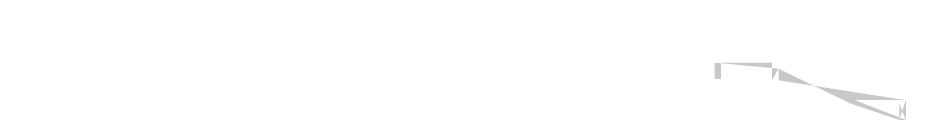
# Model space of a CAD drawing. Header units: millimetres. Extents: x -661525 to 498941, y 282148 to 1359693.
# Drawn here: x -23825 to 8077, y 1143355 to 1146955 of the extents above; entities that cross this region are included whole.
import ezdxf

# ---------------------------------------------------------------- set-up
doc = ezdxf.new("R2010")
doc.units = ezdxf.units.MM
doc.header["$LTSCALE"] = 2.5
doc.layers.get('0').update_dxf_attribs({"linetype": 'CONTINUOUS'})

msp = doc.modelspace()

# ---------------------------------------------------------------- hatches: boundary and pattern name
h = msp.add_hatch(color=256)
h.paths.add_polyline_path([(3044.5, 1145360.4), (3344.5, 1145360.4)], flags=0)
h.paths.add_polyline_path([(3344.5, 1145215.4), (3344.5, 1145360.4)], flags=0)
edge = h.paths.add_edge_path(flags=17)
edge.add_line((5744.5, 1144055.4), (5744.5, 1144200.4))
edge.add_line((5444.5, 1144200.4), (5744.5, 1144200.4))
edge.add_line((5444.5, 1144345.4), (5444.5, 1144200.4))
edge.add_line((5444.5, 1144345.4), (5144.5, 1144345.4))
edge.add_line((5144.5, 1144345.4), (5144.5, 1144490.4))
edge.add_line((4844.5, 1144490.4), (5144.5, 1144490.4))
edge.add_line((4844.5, 1144635.4), (4844.5, 1144490.4))
edge.add_line((4844.5, 1144635.4), (4544.5, 1144635.4))
edge.add_line((4544.5, 1144635.4), (4544.5, 1144780.4))
edge.add_line((4244.5, 1144780.4), (4544.5, 1144780.4))
edge.add_line((4244.5, 1144925.4), (4244.5, 1144780.4))
edge.add_line((4244.5, 1144925.4), (3944.5, 1144925.4))
edge.add_line((3944.5, 1144925.4), (3944.5, 1145070.4))
edge.add_line((3644.5, 1145070.4), (3944.5, 1145070.4))
edge.add_line((3644.5, 1145215.4), (3644.5, 1145070.4))
edge.add_line((3644.5, 1145215.4), (3344.5, 1145215.4))
edge.add_line((3344.5, 1145215.4), (3344.5, 1145360.4))
edge.add_line((3344.5, 1145360.4), (3044.5, 1145360.4))
edge.add_line((3044.5, 1145360.4), (3044.5, 1145505.4))
edge.add_line((3044.5, 1145505.4), (-19325.5, 1145505.4))
edge.add_line((-19325.5, 1145505.4), (-19325.5, 1145650.4))
edge.add_line((-19325.5, 1145650.4), (-19625.5, 1145650.4))
edge.add_line((-19625.5, 1145650.4), (-19625.5, 1145795.4))
edge.add_line((-19625.5, 1145795.4), (-19925.5, 1145795.4))
edge.add_line((-19925.5, 1145795.4), (-19925.5, 1145940.4))
edge.add_line((-19925.5, 1145940.4), (-20225.5, 1145940.4))
edge.add_line((-20225.5, 1145940.4), (-20225.5, 1146085.4))
edge.add_line((-20225.5, 1146085.4), (-20525.5, 1146085.4))
edge.add_line((-20525.5, 1146085.4), (-20525.5, 1146230.4))
edge.add_line((-20525.5, 1146230.4), (-20825.5, 1146230.4))
edge.add_line((-20825.5, 1146230.4), (-20825.5, 1146375.4))
edge.add_line((-20825.5, 1146375.4), (-21125.5, 1146375.4))
edge.add_line((-21125.5, 1146375.4), (-21125.5, 1146520.4))
edge.add_line((-21125.5, 1146520.4), (-21425.5, 1146520.4))
edge.add_line((-21425.5, 1146520.4), (-21425.5, 1146665.4))
edge.add_line((-21425.5, 1146665.4), (-21725.5, 1146665.4))
edge.add_line((-21725.5, 1146665.4), (-21725.5, 1146810.4))
edge.add_line((-21725.5, 1146810.4), (-22025.5, 1146810.4))
edge.add_line((-22025.5, 1146810.4), (-22025.5, 1146955.4))
edge.add_line((-22025.5, 1146955.4), (-23825.5, 1146955.4))
edge.add_line((-23825.5, 1146955.4), (-23825.5, 1146255.4))
edge.add_line((-23825.5, 1146255.4), (-23595.5, 1146255.4))
edge.add_line((-23595.5, 1146255.4), (-23595.5, 1146830.4))
edge.add_line((-23595.5, 1146830.4), (-22469, 1146830.4))
edge.add_line((-22469, 1146830.4), (-19555.5, 1145422.2))
edge.add_line((-19555.5, 1145422.2), (-19555.5, 1144805.4))
edge.add_line((-19555.5, 1144805.4), (-19325.5, 1144805.4))
edge.add_line((-19325.5, 1144805.4), (-19325.5, 1145380.4))
edge.add_line((-19325.5, 1145380.4), (-17295.5, 1145380.4))
edge.add_line((-17295.5, 1145380.4), (-17295.5, 1144805.4))
edge.add_line((-17295.5, 1144805.4), (-17065.5, 1144805.4))
edge.add_line((-17065.5, 1144805.4), (-17065.5, 1145380.4))
edge.add_line((-17065.5, 1145380.4), (784.5, 1145380.4))
edge.add_line((784.5, 1145380.4), (784.5, 1144805.4))
edge.add_line((784.5, 1144805.4), (1014.5, 1144805.4))
edge.add_line((1014.5, 1144805.4), (1014.5, 1145380.4))
edge.add_line((1014.5, 1145380.4), (2814.5, 1145380.4))
edge.add_line((2814.5, 1145380.4), (2814.5, 1144755.4))
edge.add_line((2814.5, 1144755.4), (3044.5, 1144755.4))
edge.add_line((3044.5, 1144755.4), (3044.5, 1145166))
edge.add_line((3044.5, 1145166), (5601, 1143930.4))
edge.add_line((5601, 1143930.4), (7314.5, 1143930.4))
edge.add_line((7314.5, 1143930.4), (7314.5, 1143355.4))
edge.add_line((7314.5, 1143355.4), (7544.5, 1143355.4))
edge.add_line((7544.5, 1143355.4), (7544.5, 1144055.4))
edge.add_line((7544.5, 1144055.4), (5744.5, 1144055.4))
h.paths.add_polyline_path([(5744.5, 1144055.4), (5744.5, 1144200.4)], flags=0)
edge = h.paths.add_edge_path(flags=0)
edge.add_line((3044.5, 1145360.4), (3044.5, 1145505.4))
edge.add_line((3044.5, 1145360.4), (3044.5, 1145505.4))
h.paths.add_polyline_path([(3344.5, 1145360.4), (3044.5, 1145360.4)], flags=0)
h.paths.add_polyline_path([(3344.5, 1145215.4), (3644.5, 1145215.4)], flags=0)
h.paths.add_polyline_path([(3644.5, 1145215.4), (3644.5, 1145070.4)], flags=0)
h.paths.add_polyline_path([(3944.5, 1145070.4), (3644.5, 1145070.4)], flags=0)
h.paths.add_polyline_path([(3944.5, 1144925.4), (3944.5, 1145070.4)], flags=0)
h.paths.add_polyline_path([(3944.5, 1144925.4), (4244.5, 1144925.4)], flags=0)
h.paths.add_polyline_path([(4244.5, 1144925.4), (4244.5, 1144780.4)], flags=0)
h.paths.add_polyline_path([(4544.5, 1144780.4), (4244.5, 1144780.4)], flags=0)
h.paths.add_polyline_path([(4544.5, 1144635.4), (4544.5, 1144780.4)], flags=0)
h.paths.add_polyline_path([(4544.5, 1144635.4), (4844.5, 1144635.4)], flags=0)
h.paths.add_polyline_path([(4844.5, 1144635.4), (4844.5, 1144490.4)], flags=0)
h.paths.add_polyline_path([(5144.5, 1144490.4), (4844.5, 1144490.4)], flags=0)
h.paths.add_polyline_path([(5144.5, 1144345.4), (5144.5, 1144490.4)], flags=0)
h.paths.add_polyline_path([(5144.5, 1144345.4), (5444.5, 1144345.4)], flags=0)
h.paths.add_polyline_path([(5444.5, 1144345.4), (5444.5, 1144200.4)], flags=0)
h.paths.add_polyline_path([(5744.5, 1144200.4), (5444.5, 1144200.4)], flags=0)
edge = h.paths.add_edge_path(flags=17)
edge.add_line((5744.5, 1144200.4), (5444.5, 1144200.4))
edge.add_line((5744.5, 1144200.4), (5744.5, 1144055.4))
edge.add_line((7544.5, 1144055.4), (5744.5, 1144055.4))
edge.add_line((7544.5, 1143355.4), (7544.5, 1144055.4))
edge.add_line((7314.5, 1143355.4), (7544.5, 1143355.4))
edge.add_line((7314.5, 1143930.4), (7314.5, 1143355.4))
edge.add_line((5601, 1143930.4), (7314.5, 1143930.4))
edge.add_line((5601, 1143930.4), (3044.5, 1145166))
edge.add_line((3044.5, 1144755.4), (3044.5, 1145166))
edge.add_line((2814.5, 1144755.4), (3044.5, 1144755.4))
edge.add_line((2814.5, 1145380.4), (2814.5, 1144755.4))
edge.add_line((1014.5, 1145380.4), (2814.5, 1145380.4))
edge.add_line((1014.5, 1144805.4), (1014.5, 1145380.4))
edge.add_line((784.5, 1144805.4), (1014.5, 1144805.4))
edge.add_line((784.5, 1145380.4), (784.5, 1144805.4))
edge.add_line((-17065.5, 1145380.4), (784.5, 1145380.4))
edge.add_line((-17065.5, 1145380.4), (-17065.5, 1144805.4))
edge.add_line((-17065.5, 1144805.4), (-17295.5, 1144805.4))
edge.add_line((-17295.5, 1144805.4), (-17295.5, 1145380.4))
edge.add_line((-17295.5, 1145380.4), (-19325.5, 1145380.4))
edge.add_line((-19325.5, 1145380.4), (-19325.5, 1144805.4))
edge.add_line((-19325.5, 1144805.4), (-19555.5, 1144805.4))
edge.add_line((-19555.5, 1144805.4), (-19555.5, 1145422.2))
edge.add_line((-19555.5, 1145422.2), (-22469, 1146830.4))
edge.add_line((-22469, 1146830.4), (-23595.5, 1146830.4))
edge.add_line((-23595.5, 1146830.4), (-23595.5, 1146255.4))
edge.add_line((-23595.5, 1146255.4), (-23825.5, 1146255.4))
edge.add_line((-23825.5, 1146255.4), (-23825.5, 1146955.4))
edge.add_line((-23825.5, 1146955.4), (-22025.5, 1146955.4))
edge.add_line((-22025.5, 1146955.4), (-22025.5, 1146810.4))
edge.add_line((-22025.5, 1146810.4), (-21725.5, 1146810.4))
edge.add_line((-21725.5, 1146810.4), (-21725.5, 1146665.4))
edge.add_line((-21725.5, 1146665.4), (-21425.5, 1146665.4))
edge.add_line((-21425.5, 1146665.4), (-21425.5, 1146520.4))
edge.add_line((-21425.5, 1146520.4), (-21125.5, 1146520.4))
edge.add_line((-21125.5, 1146520.4), (-21125.5, 1146375.4))
edge.add_line((-21125.5, 1146375.4), (-20825.5, 1146375.4))
edge.add_line((-20825.5, 1146375.4), (-20825.5, 1146230.4))
edge.add_line((-20825.5, 1146230.4), (-20525.5, 1146230.4))
edge.add_line((-20525.5, 1146230.4), (-20525.5, 1146085.4))
edge.add_line((-20525.5, 1146085.4), (-20225.5, 1146085.4))
edge.add_line((-20225.5, 1146085.4), (-20225.5, 1145940.4))
edge.add_line((-20225.5, 1145940.4), (-19925.5, 1145940.4))
edge.add_line((-19925.5, 1145940.4), (-19925.5, 1145795.4))
edge.add_line((-19925.5, 1145795.4), (-19625.5, 1145795.4))
edge.add_line((-19625.5, 1145795.4), (-19625.5, 1145650.4))
edge.add_line((-19625.5, 1145650.4), (-19325.5, 1145650.4))
edge.add_line((-19325.5, 1145650.4), (-19325.5, 1145505.4))
edge.add_line((-19325.5, 1145505.4), (3044.5, 1145505.4))
edge.add_line((3044.5, 1145360.4), (3044.5, 1145505.4))
edge.add_line((3344.5, 1145360.4), (3044.5, 1145360.4))
edge.add_line((3344.5, 1145215.4), (3344.5, 1145360.4))
edge.add_line((3344.5, 1145215.4), (3644.5, 1145215.4))
edge.add_line((3644.5, 1145070.4), (3644.5, 1145215.4))
edge.add_line((3944.5, 1145070.4), (3644.5, 1145070.4))
edge.add_line((3944.5, 1145070.4), (3944.5, 1144925.4))
edge.add_line((3944.5, 1144925.4), (4244.5, 1144925.4))
edge.add_line((4244.5, 1144780.4), (4244.5, 1144925.4))
edge.add_line((4544.5, 1144780.4), (4244.5, 1144780.4))
edge.add_line((4544.5, 1144780.4), (4544.5, 1144635.4))
edge.add_line((4544.5, 1144635.4), (4844.5, 1144635.4))
edge.add_line((4844.5, 1144490.4), (4844.5, 1144635.4))
edge.add_line((5144.5, 1144490.4), (4844.5, 1144490.4))
edge.add_line((5144.5, 1144490.4), (5144.5, 1144345.4))
edge.add_line((5144.5, 1144345.4), (5444.5, 1144345.4))
edge.add_line((5444.5, 1144200.4), (5444.5, 1144345.4))
edge = h.paths.add_edge_path(flags=0)
edge.add_line((2814.5, 1145380.4), (2814.5, 1144755.4))
edge.add_line((1014.5, 1145380.4), (2814.5, 1145380.4))
edge.add_line((1014.5, 1144805.4), (1014.5, 1145380.4))
edge.add_line((784.5, 1144805.4), (1014.5, 1144805.4))
edge.add_line((784.5, 1145380.4), (784.5, 1144805.4))
edge.add_line((3044.5, 1144755.4), (3044.5, 1145166))
edge.add_line((2814.5, 1144755.4), (3044.5, 1144755.4))
edge.add_line((7544.5, 1144055.4), (5744.5, 1144055.4))
edge.add_line((7544.5, 1143355.4), (7544.5, 1144055.4))
edge.add_line((7314.5, 1143355.4), (7544.5, 1143355.4))
edge.add_line((7314.5, 1143930.4), (7314.5, 1143355.4))
edge.add_line((5601, 1143930.4), (7314.5, 1143930.4))
edge.add_line((5601, 1143930.4), (3044.5, 1145166))
h = msp.add_hatch(color=256)
h.paths.add_polyline_path([(3044.5, 1145360.4), (3344.5, 1145360.4)], flags=0)
h.paths.add_polyline_path([(3344.5, 1145215.4), (3344.5, 1145360.4)], flags=0)
edge = h.paths.add_edge_path(flags=17)
edge.add_line((5744.5, 1144055.4), (5744.5, 1144200.4))
edge.add_line((5444.5, 1144200.4), (5744.5, 1144200.4))
edge.add_line((5444.5, 1144345.4), (5444.5, 1144200.4))
edge.add_line((5444.5, 1144345.4), (5144.5, 1144345.4))
edge.add_line((5144.5, 1144345.4), (5144.5, 1144490.4))
edge.add_line((4844.5, 1144490.4), (5144.5, 1144490.4))
edge.add_line((4844.5, 1144635.4), (4844.5, 1144490.4))
edge.add_line((4844.5, 1144635.4), (4544.5, 1144635.4))
edge.add_line((4544.5, 1144635.4), (4544.5, 1144780.4))
edge.add_line((4244.5, 1144780.4), (4544.5, 1144780.4))
edge.add_line((4244.5, 1144925.4), (4244.5, 1144780.4))
edge.add_line((4244.5, 1144925.4), (3944.5, 1144925.4))
edge.add_line((3944.5, 1144925.4), (3944.5, 1145070.4))
edge.add_line((3644.5, 1145070.4), (3944.5, 1145070.4))
edge.add_line((3644.5, 1145215.4), (3644.5, 1145070.4))
edge.add_line((3644.5, 1145215.4), (3344.5, 1145215.4))
edge.add_line((3344.5, 1145215.4), (3344.5, 1145360.4))
edge.add_line((3344.5, 1145360.4), (3044.5, 1145360.4))
edge.add_line((3044.5, 1145360.4), (3044.5, 1145505.4))
edge.add_line((3044.5, 1145505.4), (-19325.5, 1145505.4))
edge.add_line((-19325.5, 1145505.4), (-19325.5, 1145650.4))
edge.add_line((-19325.5, 1145650.4), (-19625.5, 1145650.4))
edge.add_line((-19625.5, 1145650.4), (-19625.5, 1145795.4))
edge.add_line((-19625.5, 1145795.4), (-19925.5, 1145795.4))
edge.add_line((-19925.5, 1145795.4), (-19925.5, 1145940.4))
edge.add_line((-19925.5, 1145940.4), (-20225.5, 1145940.4))
edge.add_line((-20225.5, 1145940.4), (-20225.5, 1146085.4))
edge.add_line((-20225.5, 1146085.4), (-20525.5, 1146085.4))
edge.add_line((-20525.5, 1146085.4), (-20525.5, 1146230.4))
edge.add_line((-20525.5, 1146230.4), (-20825.5, 1146230.4))
edge.add_line((-20825.5, 1146230.4), (-20825.5, 1146375.4))
edge.add_line((-20825.5, 1146375.4), (-21125.5, 1146375.4))
edge.add_line((-21125.5, 1146375.4), (-21125.5, 1146520.4))
edge.add_line((-21125.5, 1146520.4), (-21425.5, 1146520.4))
edge.add_line((-21425.5, 1146520.4), (-21425.5, 1146665.4))
edge.add_line((-21425.5, 1146665.4), (-21725.5, 1146665.4))
edge.add_line((-21725.5, 1146665.4), (-21725.5, 1146810.4))
edge.add_line((-21725.5, 1146810.4), (-22025.5, 1146810.4))
edge.add_line((-22025.5, 1146810.4), (-22025.5, 1146955.4))
edge.add_line((-22025.5, 1146955.4), (-23825.5, 1146955.4))
edge.add_line((-23825.5, 1146955.4), (-23825.5, 1146255.4))
edge.add_line((-23825.5, 1146255.4), (-23595.5, 1146255.4))
edge.add_line((-23595.5, 1146255.4), (-23595.5, 1146830.4))
edge.add_line((-23595.5, 1146830.4), (-22469, 1146830.4))
edge.add_line((-22469, 1146830.4), (-19555.5, 1145422.2))
edge.add_line((-19555.5, 1145422.2), (-19555.5, 1144805.4))
edge.add_line((-19555.5, 1144805.4), (-19325.5, 1144805.4))
edge.add_line((-19325.5, 1144805.4), (-19325.5, 1145380.4))
edge.add_line((-19325.5, 1145380.4), (-17295.5, 1145380.4))
edge.add_line((-17295.5, 1145380.4), (-17295.5, 1144805.4))
edge.add_line((-17295.5, 1144805.4), (-17065.5, 1144805.4))
edge.add_line((-17065.5, 1144805.4), (-17065.5, 1145380.4))
edge.add_line((-17065.5, 1145380.4), (784.5, 1145380.4))
edge.add_line((784.5, 1145380.4), (784.5, 1144805.4))
edge.add_line((784.5, 1144805.4), (1014.5, 1144805.4))
edge.add_line((1014.5, 1144805.4), (1014.5, 1145380.4))
edge.add_line((1014.5, 1145380.4), (2814.5, 1145380.4))
edge.add_line((2814.5, 1145380.4), (2814.5, 1144755.4))
edge.add_line((2814.5, 1144755.4), (3044.5, 1144755.4))
edge.add_line((3044.5, 1144755.4), (3044.5, 1145166))
edge.add_line((3044.5, 1145166), (5601, 1143930.4))
edge.add_line((5601, 1143930.4), (7314.5, 1143930.4))
edge.add_line((7314.5, 1143930.4), (7314.5, 1143355.4))
edge.add_line((7314.5, 1143355.4), (7544.5, 1143355.4))
edge.add_line((7544.5, 1143355.4), (7544.5, 1144055.4))
edge.add_line((7544.5, 1144055.4), (5744.5, 1144055.4))
h.paths.add_polyline_path([(5744.5, 1144055.4), (5744.5, 1144200.4)], flags=0)
edge = h.paths.add_edge_path(flags=0)
edge.add_line((3044.5, 1145360.4), (3044.5, 1145505.4))
edge.add_line((3044.5, 1145360.4), (3044.5, 1145505.4))
h.paths.add_polyline_path([(3344.5, 1145360.4), (3044.5, 1145360.4)], flags=0)
h.paths.add_polyline_path([(3344.5, 1145215.4), (3644.5, 1145215.4)], flags=0)
h.paths.add_polyline_path([(3644.5, 1145215.4), (3644.5, 1145070.4)], flags=0)
h.paths.add_polyline_path([(3944.5, 1145070.4), (3644.5, 1145070.4)], flags=0)
h.paths.add_polyline_path([(3944.5, 1144925.4), (3944.5, 1145070.4)], flags=0)
h.paths.add_polyline_path([(3944.5, 1144925.4), (4244.5, 1144925.4)], flags=0)
h.paths.add_polyline_path([(4244.5, 1144925.4), (4244.5, 1144780.4)], flags=0)
h.paths.add_polyline_path([(4544.5, 1144780.4), (4244.5, 1144780.4)], flags=0)
h.paths.add_polyline_path([(4544.5, 1144635.4), (4544.5, 1144780.4)], flags=0)
h.paths.add_polyline_path([(4544.5, 1144635.4), (4844.5, 1144635.4)], flags=0)
h.paths.add_polyline_path([(4844.5, 1144635.4), (4844.5, 1144490.4)], flags=0)
h.paths.add_polyline_path([(5144.5, 1144490.4), (4844.5, 1144490.4)], flags=0)
h.paths.add_polyline_path([(5144.5, 1144345.4), (5144.5, 1144490.4)], flags=0)
h.paths.add_polyline_path([(5144.5, 1144345.4), (5444.5, 1144345.4)], flags=0)
h.paths.add_polyline_path([(5444.5, 1144345.4), (5444.5, 1144200.4)], flags=0)
h.paths.add_polyline_path([(5744.5, 1144200.4), (5444.5, 1144200.4)], flags=0)
edge = h.paths.add_edge_path(flags=17)
edge.add_line((5744.5, 1144200.4), (5444.5, 1144200.4))
edge.add_line((5744.5, 1144200.4), (5744.5, 1144055.4))
edge.add_line((7544.5, 1144055.4), (5744.5, 1144055.4))
edge.add_line((7544.5, 1143355.4), (7544.5, 1144055.4))
edge.add_line((7314.5, 1143355.4), (7544.5, 1143355.4))
edge.add_line((7314.5, 1143930.4), (7314.5, 1143355.4))
edge.add_line((5601, 1143930.4), (7314.5, 1143930.4))
edge.add_line((5601, 1143930.4), (3044.5, 1145166))
edge.add_line((3044.5, 1144755.4), (3044.5, 1145166))
edge.add_line((2814.5, 1144755.4), (3044.5, 1144755.4))
edge.add_line((2814.5, 1145380.4), (2814.5, 1144755.4))
edge.add_line((1014.5, 1145380.4), (2814.5, 1145380.4))
edge.add_line((1014.5, 1144805.4), (1014.5, 1145380.4))
edge.add_line((784.5, 1144805.4), (1014.5, 1144805.4))
edge.add_line((784.5, 1145380.4), (784.5, 1144805.4))
edge.add_line((-17065.5, 1145380.4), (784.5, 1145380.4))
edge.add_line((-17065.5, 1145380.4), (-17065.5, 1144805.4))
edge.add_line((-17065.5, 1144805.4), (-17295.5, 1144805.4))
edge.add_line((-17295.5, 1144805.4), (-17295.5, 1145380.4))
edge.add_line((-17295.5, 1145380.4), (-19325.5, 1145380.4))
edge.add_line((-19325.5, 1145380.4), (-19325.5, 1144805.4))
edge.add_line((-19325.5, 1144805.4), (-19555.5, 1144805.4))
edge.add_line((-19555.5, 1144805.4), (-19555.5, 1145422.2))
edge.add_line((-19555.5, 1145422.2), (-22469, 1146830.4))
edge.add_line((-22469, 1146830.4), (-23595.5, 1146830.4))
edge.add_line((-23595.5, 1146830.4), (-23595.5, 1146255.4))
edge.add_line((-23595.5, 1146255.4), (-23825.5, 1146255.4))
edge.add_line((-23825.5, 1146255.4), (-23825.5, 1146955.4))
edge.add_line((-23825.5, 1146955.4), (-22025.5, 1146955.4))
edge.add_line((-22025.5, 1146955.4), (-22025.5, 1146810.4))
edge.add_line((-22025.5, 1146810.4), (-21725.5, 1146810.4))
edge.add_line((-21725.5, 1146810.4), (-21725.5, 1146665.4))
edge.add_line((-21725.5, 1146665.4), (-21425.5, 1146665.4))
edge.add_line((-21425.5, 1146665.4), (-21425.5, 1146520.4))
edge.add_line((-21425.5, 1146520.4), (-21125.5, 1146520.4))
edge.add_line((-21125.5, 1146520.4), (-21125.5, 1146375.4))
edge.add_line((-21125.5, 1146375.4), (-20825.5, 1146375.4))
edge.add_line((-20825.5, 1146375.4), (-20825.5, 1146230.4))
edge.add_line((-20825.5, 1146230.4), (-20525.5, 1146230.4))
edge.add_line((-20525.5, 1146230.4), (-20525.5, 1146085.4))
edge.add_line((-20525.5, 1146085.4), (-20225.5, 1146085.4))
edge.add_line((-20225.5, 1146085.4), (-20225.5, 1145940.4))
edge.add_line((-20225.5, 1145940.4), (-19925.5, 1145940.4))
edge.add_line((-19925.5, 1145940.4), (-19925.5, 1145795.4))
edge.add_line((-19925.5, 1145795.4), (-19625.5, 1145795.4))
edge.add_line((-19625.5, 1145795.4), (-19625.5, 1145650.4))
edge.add_line((-19625.5, 1145650.4), (-19325.5, 1145650.4))
edge.add_line((-19325.5, 1145650.4), (-19325.5, 1145505.4))
edge.add_line((-19325.5, 1145505.4), (3044.5, 1145505.4))
edge.add_line((3044.5, 1145360.4), (3044.5, 1145505.4))
edge.add_line((3344.5, 1145360.4), (3044.5, 1145360.4))
edge.add_line((3344.5, 1145215.4), (3344.5, 1145360.4))
edge.add_line((3344.5, 1145215.4), (3644.5, 1145215.4))
edge.add_line((3644.5, 1145070.4), (3644.5, 1145215.4))
edge.add_line((3944.5, 1145070.4), (3644.5, 1145070.4))
edge.add_line((3944.5, 1145070.4), (3944.5, 1144925.4))
edge.add_line((3944.5, 1144925.4), (4244.5, 1144925.4))
edge.add_line((4244.5, 1144780.4), (4244.5, 1144925.4))
edge.add_line((4544.5, 1144780.4), (4244.5, 1144780.4))
edge.add_line((4544.5, 1144780.4), (4544.5, 1144635.4))
edge.add_line((4544.5, 1144635.4), (4844.5, 1144635.4))
edge.add_line((4844.5, 1144490.4), (4844.5, 1144635.4))
edge.add_line((5144.5, 1144490.4), (4844.5, 1144490.4))
edge.add_line((5144.5, 1144490.4), (5144.5, 1144345.4))
edge.add_line((5144.5, 1144345.4), (5444.5, 1144345.4))
edge.add_line((5444.5, 1144200.4), (5444.5, 1144345.4))
edge = h.paths.add_edge_path(flags=0)
edge.add_line((2814.5, 1145380.4), (2814.5, 1144755.4))
edge.add_line((1014.5, 1145380.4), (2814.5, 1145380.4))
edge.add_line((1014.5, 1144805.4), (1014.5, 1145380.4))
edge.add_line((784.5, 1144805.4), (1014.5, 1144805.4))
edge.add_line((784.5, 1145380.4), (784.5, 1144805.4))
edge.add_line((3044.5, 1144755.4), (3044.5, 1145166))
edge.add_line((2814.5, 1144755.4), (3044.5, 1144755.4))
edge.add_line((7544.5, 1144055.4), (5744.5, 1144055.4))
edge.add_line((7544.5, 1143355.4), (7544.5, 1144055.4))
edge.add_line((7314.5, 1143355.4), (7544.5, 1143355.4))
edge.add_line((7314.5, 1143930.4), (7314.5, 1143355.4))
edge.add_line((5601, 1143930.4), (7314.5, 1143930.4))
edge.add_line((5601, 1143930.4), (3044.5, 1145166))
h = msp.add_hatch(color=256)
h.paths.add_polyline_path([(20590.8, 1145360.4), (20890.8, 1145360.4)], flags=0)
h.paths.add_polyline_path([(20890.8, 1145215.4), (20890.8, 1145360.4)], flags=0)
edge = h.paths.add_edge_path(flags=17)
edge.add_line((23290.8, 1144055.4), (23290.8, 1144200.4))
edge.add_line((22990.8, 1144200.4), (23290.8, 1144200.4))
edge.add_line((22990.8, 1144345.4), (22990.8, 1144200.4))
edge.add_line((22990.8, 1144345.4), (22690.8, 1144345.4))
edge.add_line((22690.8, 1144345.4), (22690.8, 1144490.4))
edge.add_line((22390.8, 1144490.4), (22690.8, 1144490.4))
edge.add_line((22390.8, 1144635.4), (22390.8, 1144490.4))
edge.add_line((22390.8, 1144635.4), (22090.8, 1144635.4))
edge.add_line((22090.8, 1144635.4), (22090.8, 1144780.4))
edge.add_line((21790.8, 1144780.4), (22090.8, 1144780.4))
edge.add_line((21790.8, 1144925.4), (21790.8, 1144780.4))
edge.add_line((21790.8, 1144925.4), (21490.8, 1144925.4))
edge.add_line((21490.8, 1144925.4), (21490.8, 1145070.4))
edge.add_line((21190.8, 1145070.4), (21490.8, 1145070.4))
edge.add_line((21190.8, 1145215.4), (21190.8, 1145070.4))
edge.add_line((21190.8, 1145215.4), (20890.8, 1145215.4))
edge.add_line((20890.8, 1145215.4), (20890.8, 1145360.4))
edge.add_line((20890.8, 1145360.4), (20590.8, 1145360.4))
edge.add_line((20590.8, 1145360.4), (20590.8, 1145505.4))
edge.add_line((20590.8, 1145505.4), (-1779.2, 1145505.4))
edge.add_line((-1779.2, 1145505.4), (-1779.2, 1145650.4))
edge.add_line((-1779.2, 1145650.4), (-2079.2, 1145650.4))
edge.add_line((-2079.2, 1145650.4), (-2079.2, 1145795.4))
edge.add_line((-2079.2, 1145795.4), (-2379.2, 1145795.4))
edge.add_line((-2379.2, 1145795.4), (-2379.2, 1145940.4))
edge.add_line((-2379.2, 1145940.4), (-2679.2, 1145940.4))
edge.add_line((-2679.2, 1145940.4), (-2679.2, 1146085.4))
edge.add_line((-2679.2, 1146085.4), (-2979.2, 1146085.4))
edge.add_line((-2979.2, 1146085.4), (-2979.2, 1146230.4))
edge.add_line((-2979.2, 1146230.4), (-3279.2, 1146230.4))
edge.add_line((-3279.2, 1146230.4), (-3279.2, 1146375.4))
edge.add_line((-3279.2, 1146375.4), (-3579.2, 1146375.4))
edge.add_line((-3579.2, 1146375.4), (-3579.2, 1146520.4))
edge.add_line((-3579.2, 1146520.4), (-3879.2, 1146520.4))
edge.add_line((-3879.2, 1146520.4), (-3879.2, 1146665.4))
edge.add_line((-3879.2, 1146665.4), (-4179.2, 1146665.4))
edge.add_line((-4179.2, 1146665.4), (-4179.2, 1146810.4))
edge.add_line((-4179.2, 1146810.4), (-4479.2, 1146810.4))
edge.add_line((-4479.2, 1146810.4), (-4479.2, 1146955.4))
edge.add_line((-4479.2, 1146955.4), (-6279.2, 1146955.4))
edge.add_line((-6279.2, 1146955.4), (-6279.2, 1146255.4))
edge.add_line((-6279.2, 1146255.4), (-6049.2, 1146255.4))
edge.add_line((-6049.2, 1146255.4), (-6049.2, 1146830.4))
edge.add_line((-6049.2, 1146830.4), (-4922.7, 1146830.4))
edge.add_line((-4922.7, 1146830.4), (-2009.2, 1145422.2))
edge.add_line((-2009.2, 1145422.2), (-2009.2, 1144805.4))
edge.add_line((-2009.2, 1144805.4), (-1779.2, 1144805.4))
edge.add_line((-1779.2, 1144805.4), (-1779.2, 1145380.4))
edge.add_line((-1779.2, 1145380.4), (250.8, 1145380.4))
edge.add_line((250.8, 1145380.4), (250.8, 1144805.4))
edge.add_line((250.8, 1144805.4), (480.8, 1144805.4))
edge.add_line((480.8, 1144805.4), (480.8, 1145380.4))
edge.add_line((480.8, 1145380.4), (18330.8, 1145380.4))
edge.add_line((18330.8, 1145380.4), (18330.8, 1144805.4))
edge.add_line((18330.8, 1144805.4), (18560.8, 1144805.4))
edge.add_line((18560.8, 1144805.4), (18560.8, 1145380.4))
edge.add_line((18560.8, 1145380.4), (20360.8, 1145380.4))
edge.add_line((20360.8, 1145380.4), (20360.8, 1144755.4))
edge.add_line((20360.8, 1144755.4), (20590.8, 1144755.4))
edge.add_line((20590.8, 1144755.4), (20590.8, 1145166))
edge.add_line((20590.8, 1145166), (23147.3, 1143930.4))
edge.add_line((23147.3, 1143930.4), (24860.8, 1143930.4))
edge.add_line((24860.8, 1143930.4), (24860.8, 1143355.4))
edge.add_line((24860.8, 1143355.4), (25090.8, 1143355.4))
edge.add_line((25090.8, 1143355.4), (25090.8, 1144055.4))
edge.add_line((25090.8, 1144055.4), (23290.8, 1144055.4))
h.paths.add_polyline_path([(23290.8, 1144055.4), (23290.8, 1144200.4)], flags=0)
edge = h.paths.add_edge_path(flags=0)
edge.add_line((20590.8, 1145360.4), (20590.8, 1145505.4))
edge.add_line((20590.8, 1145360.4), (20590.8, 1145505.4))
h.paths.add_polyline_path([(20890.8, 1145360.4), (20590.8, 1145360.4)], flags=0)
h.paths.add_polyline_path([(20890.8, 1145215.4), (21190.8, 1145215.4)], flags=0)
h.paths.add_polyline_path([(21190.8, 1145215.4), (21190.8, 1145070.4)], flags=0)
h.paths.add_polyline_path([(21490.8, 1145070.4), (21190.8, 1145070.4)], flags=0)
h.paths.add_polyline_path([(21490.8, 1144925.4), (21490.8, 1145070.4)], flags=0)
h.paths.add_polyline_path([(21490.8, 1144925.4), (21790.8, 1144925.4)], flags=0)
h.paths.add_polyline_path([(21790.8, 1144925.4), (21790.8, 1144780.4)], flags=0)
h.paths.add_polyline_path([(22090.8, 1144780.4), (21790.8, 1144780.4)], flags=0)
h.paths.add_polyline_path([(22090.8, 1144635.4), (22090.8, 1144780.4)], flags=0)
h.paths.add_polyline_path([(22090.8, 1144635.4), (22390.8, 1144635.4)], flags=0)
h.paths.add_polyline_path([(22390.8, 1144635.4), (22390.8, 1144490.4)], flags=0)
h.paths.add_polyline_path([(22690.8, 1144490.4), (22390.8, 1144490.4)], flags=0)
h.paths.add_polyline_path([(22690.8, 1144345.4), (22690.8, 1144490.4)], flags=0)
h.paths.add_polyline_path([(22690.8, 1144345.4), (22990.8, 1144345.4)], flags=0)
h.paths.add_polyline_path([(22990.8, 1144345.4), (22990.8, 1144200.4)], flags=0)
h.paths.add_polyline_path([(23290.8, 1144200.4), (22990.8, 1144200.4)], flags=0)
edge = h.paths.add_edge_path(flags=17)
edge.add_line((23290.8, 1144200.4), (22990.8, 1144200.4))
edge.add_line((23290.8, 1144200.4), (23290.8, 1144055.4))
edge.add_line((25090.8, 1144055.4), (23290.8, 1144055.4))
edge.add_line((25090.8, 1143355.4), (25090.8, 1144055.4))
edge.add_line((24860.8, 1143355.4), (25090.8, 1143355.4))
edge.add_line((24860.8, 1143930.4), (24860.8, 1143355.4))
edge.add_line((23147.3, 1143930.4), (24860.8, 1143930.4))
edge.add_line((23147.3, 1143930.4), (20590.8, 1145166))
edge.add_line((20590.8, 1144755.4), (20590.8, 1145166))
edge.add_line((20360.8, 1144755.4), (20590.8, 1144755.4))
edge.add_line((20360.8, 1145380.4), (20360.8, 1144755.4))
edge.add_line((18560.8, 1145380.4), (20360.8, 1145380.4))
edge.add_line((18560.8, 1144805.4), (18560.8, 1145380.4))
edge.add_line((18330.8, 1144805.4), (18560.8, 1144805.4))
edge.add_line((18330.8, 1145380.4), (18330.8, 1144805.4))
edge.add_line((480.8, 1145380.4), (18330.8, 1145380.4))
edge.add_line((480.8, 1145380.4), (480.8, 1144805.4))
edge.add_line((480.8, 1144805.4), (250.8, 1144805.4))
edge.add_line((250.8, 1144805.4), (250.8, 1145380.4))
edge.add_line((250.8, 1145380.4), (-1779.2, 1145380.4))
edge.add_line((-1779.2, 1145380.4), (-1779.2, 1144805.4))
edge.add_line((-1779.2, 1144805.4), (-2009.2, 1144805.4))
edge.add_line((-2009.2, 1144805.4), (-2009.2, 1145422.2))
edge.add_line((-2009.2, 1145422.2), (-4922.7, 1146830.4))
edge.add_line((-4922.7, 1146830.4), (-6049.2, 1146830.4))
edge.add_line((-6049.2, 1146830.4), (-6049.2, 1146255.4))
edge.add_line((-6049.2, 1146255.4), (-6279.2, 1146255.4))
edge.add_line((-6279.2, 1146255.4), (-6279.2, 1146955.4))
edge.add_line((-6279.2, 1146955.4), (-4479.2, 1146955.4))
edge.add_line((-4479.2, 1146955.4), (-4479.2, 1146810.4))
edge.add_line((-4479.2, 1146810.4), (-4179.2, 1146810.4))
edge.add_line((-4179.2, 1146810.4), (-4179.2, 1146665.4))
edge.add_line((-4179.2, 1146665.4), (-3879.2, 1146665.4))
edge.add_line((-3879.2, 1146665.4), (-3879.2, 1146520.4))
edge.add_line((-3879.2, 1146520.4), (-3579.2, 1146520.4))
edge.add_line((-3579.2, 1146520.4), (-3579.2, 1146375.4))
edge.add_line((-3579.2, 1146375.4), (-3279.2, 1146375.4))
edge.add_line((-3279.2, 1146375.4), (-3279.2, 1146230.4))
edge.add_line((-3279.2, 1146230.4), (-2979.2, 1146230.4))
edge.add_line((-2979.2, 1146230.4), (-2979.2, 1146085.4))
edge.add_line((-2979.2, 1146085.4), (-2679.2, 1146085.4))
edge.add_line((-2679.2, 1146085.4), (-2679.2, 1145940.4))
edge.add_line((-2679.2, 1145940.4), (-2379.2, 1145940.4))
edge.add_line((-2379.2, 1145940.4), (-2379.2, 1145795.4))
edge.add_line((-2379.2, 1145795.4), (-2079.2, 1145795.4))
edge.add_line((-2079.2, 1145795.4), (-2079.2, 1145650.4))
edge.add_line((-2079.2, 1145650.4), (-1779.2, 1145650.4))
edge.add_line((-1779.2, 1145650.4), (-1779.2, 1145505.4))
edge.add_line((-1779.2, 1145505.4), (20590.8, 1145505.4))
edge.add_line((20590.8, 1145360.4), (20590.8, 1145505.4))
edge.add_line((20890.8, 1145360.4), (20590.8, 1145360.4))
edge.add_line((20890.8, 1145215.4), (20890.8, 1145360.4))
edge.add_line((20890.8, 1145215.4), (21190.8, 1145215.4))
edge.add_line((21190.8, 1145070.4), (21190.8, 1145215.4))
edge.add_line((21490.8, 1145070.4), (21190.8, 1145070.4))
edge.add_line((21490.8, 1145070.4), (21490.8, 1144925.4))
edge.add_line((21490.8, 1144925.4), (21790.8, 1144925.4))
edge.add_line((21790.8, 1144780.4), (21790.8, 1144925.4))
edge.add_line((22090.8, 1144780.4), (21790.8, 1144780.4))
edge.add_line((22090.8, 1144780.4), (22090.8, 1144635.4))
edge.add_line((22090.8, 1144635.4), (22390.8, 1144635.4))
edge.add_line((22390.8, 1144490.4), (22390.8, 1144635.4))
edge.add_line((22690.8, 1144490.4), (22390.8, 1144490.4))
edge.add_line((22690.8, 1144490.4), (22690.8, 1144345.4))
edge.add_line((22690.8, 1144345.4), (22990.8, 1144345.4))
edge.add_line((22990.8, 1144200.4), (22990.8, 1144345.4))
edge = h.paths.add_edge_path(flags=0)
edge.add_line((20360.8, 1145380.4), (20360.8, 1144755.4))
edge.add_line((18560.8, 1145380.4), (20360.8, 1145380.4))
edge.add_line((18560.8, 1144805.4), (18560.8, 1145380.4))
edge.add_line((18330.8, 1144805.4), (18560.8, 1144805.4))
edge.add_line((18330.8, 1145380.4), (18330.8, 1144805.4))
edge.add_line((20590.8, 1144755.4), (20590.8, 1145166))
edge.add_line((20360.8, 1144755.4), (20590.8, 1144755.4))
edge.add_line((25090.8, 1144055.4), (23290.8, 1144055.4))
edge.add_line((25090.8, 1143355.4), (25090.8, 1144055.4))
edge.add_line((24860.8, 1143355.4), (25090.8, 1143355.4))
edge.add_line((24860.8, 1143930.4), (24860.8, 1143355.4))
edge.add_line((23147.3, 1143930.4), (24860.8, 1143930.4))
edge.add_line((23147.3, 1143930.4), (20590.8, 1145166))
h = msp.add_hatch(color=256)
h.paths.add_polyline_path([(20590.8, 1145360.4), (20890.8, 1145360.4)], flags=0)
h.paths.add_polyline_path([(20890.8, 1145215.4), (20890.8, 1145360.4)], flags=0)
edge = h.paths.add_edge_path(flags=17)
edge.add_line((23290.8, 1144055.4), (23290.8, 1144200.4))
edge.add_line((22990.8, 1144200.4), (23290.8, 1144200.4))
edge.add_line((22990.8, 1144345.4), (22990.8, 1144200.4))
edge.add_line((22990.8, 1144345.4), (22690.8, 1144345.4))
edge.add_line((22690.8, 1144345.4), (22690.8, 1144490.4))
edge.add_line((22390.8, 1144490.4), (22690.8, 1144490.4))
edge.add_line((22390.8, 1144635.4), (22390.8, 1144490.4))
edge.add_line((22390.8, 1144635.4), (22090.8, 1144635.4))
edge.add_line((22090.8, 1144635.4), (22090.8, 1144780.4))
edge.add_line((21790.8, 1144780.4), (22090.8, 1144780.4))
edge.add_line((21790.8, 1144925.4), (21790.8, 1144780.4))
edge.add_line((21790.8, 1144925.4), (21490.8, 1144925.4))
edge.add_line((21490.8, 1144925.4), (21490.8, 1145070.4))
edge.add_line((21190.8, 1145070.4), (21490.8, 1145070.4))
edge.add_line((21190.8, 1145215.4), (21190.8, 1145070.4))
edge.add_line((21190.8, 1145215.4), (20890.8, 1145215.4))
edge.add_line((20890.8, 1145215.4), (20890.8, 1145360.4))
edge.add_line((20890.8, 1145360.4), (20590.8, 1145360.4))
edge.add_line((20590.8, 1145360.4), (20590.8, 1145505.4))
edge.add_line((20590.8, 1145505.4), (-1779.2, 1145505.4))
edge.add_line((-1779.2, 1145505.4), (-1779.2, 1145650.4))
edge.add_line((-1779.2, 1145650.4), (-2079.2, 1145650.4))
edge.add_line((-2079.2, 1145650.4), (-2079.2, 1145795.4))
edge.add_line((-2079.2, 1145795.4), (-2379.2, 1145795.4))
edge.add_line((-2379.2, 1145795.4), (-2379.2, 1145940.4))
edge.add_line((-2379.2, 1145940.4), (-2679.2, 1145940.4))
edge.add_line((-2679.2, 1145940.4), (-2679.2, 1146085.4))
edge.add_line((-2679.2, 1146085.4), (-2979.2, 1146085.4))
edge.add_line((-2979.2, 1146085.4), (-2979.2, 1146230.4))
edge.add_line((-2979.2, 1146230.4), (-3279.2, 1146230.4))
edge.add_line((-3279.2, 1146230.4), (-3279.2, 1146375.4))
edge.add_line((-3279.2, 1146375.4), (-3579.2, 1146375.4))
edge.add_line((-3579.2, 1146375.4), (-3579.2, 1146520.4))
edge.add_line((-3579.2, 1146520.4), (-3879.2, 1146520.4))
edge.add_line((-3879.2, 1146520.4), (-3879.2, 1146665.4))
edge.add_line((-3879.2, 1146665.4), (-4179.2, 1146665.4))
edge.add_line((-4179.2, 1146665.4), (-4179.2, 1146810.4))
edge.add_line((-4179.2, 1146810.4), (-4479.2, 1146810.4))
edge.add_line((-4479.2, 1146810.4), (-4479.2, 1146955.4))
edge.add_line((-4479.2, 1146955.4), (-6279.2, 1146955.4))
edge.add_line((-6279.2, 1146955.4), (-6279.2, 1146255.4))
edge.add_line((-6279.2, 1146255.4), (-6049.2, 1146255.4))
edge.add_line((-6049.2, 1146255.4), (-6049.2, 1146830.4))
edge.add_line((-6049.2, 1146830.4), (-4922.7, 1146830.4))
edge.add_line((-4922.7, 1146830.4), (-2009.2, 1145422.2))
edge.add_line((-2009.2, 1145422.2), (-2009.2, 1144805.4))
edge.add_line((-2009.2, 1144805.4), (-1779.2, 1144805.4))
edge.add_line((-1779.2, 1144805.4), (-1779.2, 1145380.4))
edge.add_line((-1779.2, 1145380.4), (250.8, 1145380.4))
edge.add_line((250.8, 1145380.4), (250.8, 1144805.4))
edge.add_line((250.8, 1144805.4), (480.8, 1144805.4))
edge.add_line((480.8, 1144805.4), (480.8, 1145380.4))
edge.add_line((480.8, 1145380.4), (18330.8, 1145380.4))
edge.add_line((18330.8, 1145380.4), (18330.8, 1144805.4))
edge.add_line((18330.8, 1144805.4), (18560.8, 1144805.4))
edge.add_line((18560.8, 1144805.4), (18560.8, 1145380.4))
edge.add_line((18560.8, 1145380.4), (20360.8, 1145380.4))
edge.add_line((20360.8, 1145380.4), (20360.8, 1144755.4))
edge.add_line((20360.8, 1144755.4), (20590.8, 1144755.4))
edge.add_line((20590.8, 1144755.4), (20590.8, 1145166))
edge.add_line((20590.8, 1145166), (23147.3, 1143930.4))
edge.add_line((23147.3, 1143930.4), (24860.8, 1143930.4))
edge.add_line((24860.8, 1143930.4), (24860.8, 1143355.4))
edge.add_line((24860.8, 1143355.4), (25090.8, 1143355.4))
edge.add_line((25090.8, 1143355.4), (25090.8, 1144055.4))
edge.add_line((25090.8, 1144055.4), (23290.8, 1144055.4))
h.paths.add_polyline_path([(23290.8, 1144055.4), (23290.8, 1144200.4)], flags=0)
edge = h.paths.add_edge_path(flags=0)
edge.add_line((20590.8, 1145360.4), (20590.8, 1145505.4))
edge.add_line((20590.8, 1145360.4), (20590.8, 1145505.4))
h.paths.add_polyline_path([(20890.8, 1145360.4), (20590.8, 1145360.4)], flags=0)
h.paths.add_polyline_path([(20890.8, 1145215.4), (21190.8, 1145215.4)], flags=0)
h.paths.add_polyline_path([(21190.8, 1145215.4), (21190.8, 1145070.4)], flags=0)
h.paths.add_polyline_path([(21490.8, 1145070.4), (21190.8, 1145070.4)], flags=0)
h.paths.add_polyline_path([(21490.8, 1144925.4), (21490.8, 1145070.4)], flags=0)
h.paths.add_polyline_path([(21490.8, 1144925.4), (21790.8, 1144925.4)], flags=0)
h.paths.add_polyline_path([(21790.8, 1144925.4), (21790.8, 1144780.4)], flags=0)
h.paths.add_polyline_path([(22090.8, 1144780.4), (21790.8, 1144780.4)], flags=0)
h.paths.add_polyline_path([(22090.8, 1144635.4), (22090.8, 1144780.4)], flags=0)
h.paths.add_polyline_path([(22090.8, 1144635.4), (22390.8, 1144635.4)], flags=0)
h.paths.add_polyline_path([(22390.8, 1144635.4), (22390.8, 1144490.4)], flags=0)
h.paths.add_polyline_path([(22690.8, 1144490.4), (22390.8, 1144490.4)], flags=0)
h.paths.add_polyline_path([(22690.8, 1144345.4), (22690.8, 1144490.4)], flags=0)
h.paths.add_polyline_path([(22690.8, 1144345.4), (22990.8, 1144345.4)], flags=0)
h.paths.add_polyline_path([(22990.8, 1144345.4), (22990.8, 1144200.4)], flags=0)
h.paths.add_polyline_path([(23290.8, 1144200.4), (22990.8, 1144200.4)], flags=0)
edge = h.paths.add_edge_path(flags=17)
edge.add_line((23290.8, 1144200.4), (22990.8, 1144200.4))
edge.add_line((23290.8, 1144200.4), (23290.8, 1144055.4))
edge.add_line((25090.8, 1144055.4), (23290.8, 1144055.4))
edge.add_line((25090.8, 1143355.4), (25090.8, 1144055.4))
edge.add_line((24860.8, 1143355.4), (25090.8, 1143355.4))
edge.add_line((24860.8, 1143930.4), (24860.8, 1143355.4))
edge.add_line((23147.3, 1143930.4), (24860.8, 1143930.4))
edge.add_line((23147.3, 1143930.4), (20590.8, 1145166))
edge.add_line((20590.8, 1144755.4), (20590.8, 1145166))
edge.add_line((20360.8, 1144755.4), (20590.8, 1144755.4))
edge.add_line((20360.8, 1145380.4), (20360.8, 1144755.4))
edge.add_line((18560.8, 1145380.4), (20360.8, 1145380.4))
edge.add_line((18560.8, 1144805.4), (18560.8, 1145380.4))
edge.add_line((18330.8, 1144805.4), (18560.8, 1144805.4))
edge.add_line((18330.8, 1145380.4), (18330.8, 1144805.4))
edge.add_line((480.8, 1145380.4), (18330.8, 1145380.4))
edge.add_line((480.8, 1145380.4), (480.8, 1144805.4))
edge.add_line((480.8, 1144805.4), (250.8, 1144805.4))
edge.add_line((250.8, 1144805.4), (250.8, 1145380.4))
edge.add_line((250.8, 1145380.4), (-1779.2, 1145380.4))
edge.add_line((-1779.2, 1145380.4), (-1779.2, 1144805.4))
edge.add_line((-1779.2, 1144805.4), (-2009.2, 1144805.4))
edge.add_line((-2009.2, 1144805.4), (-2009.2, 1145422.2))
edge.add_line((-2009.2, 1145422.2), (-4922.7, 1146830.4))
edge.add_line((-4922.7, 1146830.4), (-6049.2, 1146830.4))
edge.add_line((-6049.2, 1146830.4), (-6049.2, 1146255.4))
edge.add_line((-6049.2, 1146255.4), (-6279.2, 1146255.4))
edge.add_line((-6279.2, 1146255.4), (-6279.2, 1146955.4))
edge.add_line((-6279.2, 1146955.4), (-4479.2, 1146955.4))
edge.add_line((-4479.2, 1146955.4), (-4479.2, 1146810.4))
edge.add_line((-4479.2, 1146810.4), (-4179.2, 1146810.4))
edge.add_line((-4179.2, 1146810.4), (-4179.2, 1146665.4))
edge.add_line((-4179.2, 1146665.4), (-3879.2, 1146665.4))
edge.add_line((-3879.2, 1146665.4), (-3879.2, 1146520.4))
edge.add_line((-3879.2, 1146520.4), (-3579.2, 1146520.4))
edge.add_line((-3579.2, 1146520.4), (-3579.2, 1146375.4))
edge.add_line((-3579.2, 1146375.4), (-3279.2, 1146375.4))
edge.add_line((-3279.2, 1146375.4), (-3279.2, 1146230.4))
edge.add_line((-3279.2, 1146230.4), (-2979.2, 1146230.4))
edge.add_line((-2979.2, 1146230.4), (-2979.2, 1146085.4))
edge.add_line((-2979.2, 1146085.4), (-2679.2, 1146085.4))
edge.add_line((-2679.2, 1146085.4), (-2679.2, 1145940.4))
edge.add_line((-2679.2, 1145940.4), (-2379.2, 1145940.4))
edge.add_line((-2379.2, 1145940.4), (-2379.2, 1145795.4))
edge.add_line((-2379.2, 1145795.4), (-2079.2, 1145795.4))
edge.add_line((-2079.2, 1145795.4), (-2079.2, 1145650.4))
edge.add_line((-2079.2, 1145650.4), (-1779.2, 1145650.4))
edge.add_line((-1779.2, 1145650.4), (-1779.2, 1145505.4))
edge.add_line((-1779.2, 1145505.4), (20590.8, 1145505.4))
edge.add_line((20590.8, 1145360.4), (20590.8, 1145505.4))
edge.add_line((20890.8, 1145360.4), (20590.8, 1145360.4))
edge.add_line((20890.8, 1145215.4), (20890.8, 1145360.4))
edge.add_line((20890.8, 1145215.4), (21190.8, 1145215.4))
edge.add_line((21190.8, 1145070.4), (21190.8, 1145215.4))
edge.add_line((21490.8, 1145070.4), (21190.8, 1145070.4))
edge.add_line((21490.8, 1145070.4), (21490.8, 1144925.4))
edge.add_line((21490.8, 1144925.4), (21790.8, 1144925.4))
edge.add_line((21790.8, 1144780.4), (21790.8, 1144925.4))
edge.add_line((22090.8, 1144780.4), (21790.8, 1144780.4))
edge.add_line((22090.8, 1144780.4), (22090.8, 1144635.4))
edge.add_line((22090.8, 1144635.4), (22390.8, 1144635.4))
edge.add_line((22390.8, 1144490.4), (22390.8, 1144635.4))
edge.add_line((22690.8, 1144490.4), (22390.8, 1144490.4))
edge.add_line((22690.8, 1144490.4), (22690.8, 1144345.4))
edge.add_line((22690.8, 1144345.4), (22990.8, 1144345.4))
edge.add_line((22990.8, 1144200.4), (22990.8, 1144345.4))
edge = h.paths.add_edge_path(flags=0)
edge.add_line((20360.8, 1145380.4), (20360.8, 1144755.4))
edge.add_line((18560.8, 1145380.4), (20360.8, 1145380.4))
edge.add_line((18560.8, 1144805.4), (18560.8, 1145380.4))
edge.add_line((18330.8, 1144805.4), (18560.8, 1144805.4))
edge.add_line((18330.8, 1145380.4), (18330.8, 1144805.4))
edge.add_line((20590.8, 1144755.4), (20590.8, 1145166))
edge.add_line((20360.8, 1144755.4), (20590.8, 1144755.4))
edge.add_line((25090.8, 1144055.4), (23290.8, 1144055.4))
edge.add_line((25090.8, 1143355.4), (25090.8, 1144055.4))
edge.add_line((24860.8, 1143355.4), (25090.8, 1143355.4))
edge.add_line((24860.8, 1143930.4), (24860.8, 1143355.4))
edge.add_line((23147.3, 1143930.4), (24860.8, 1143930.4))
edge.add_line((23147.3, 1143930.4), (20590.8, 1145166))

doc.saveas('drawing.dxf')
